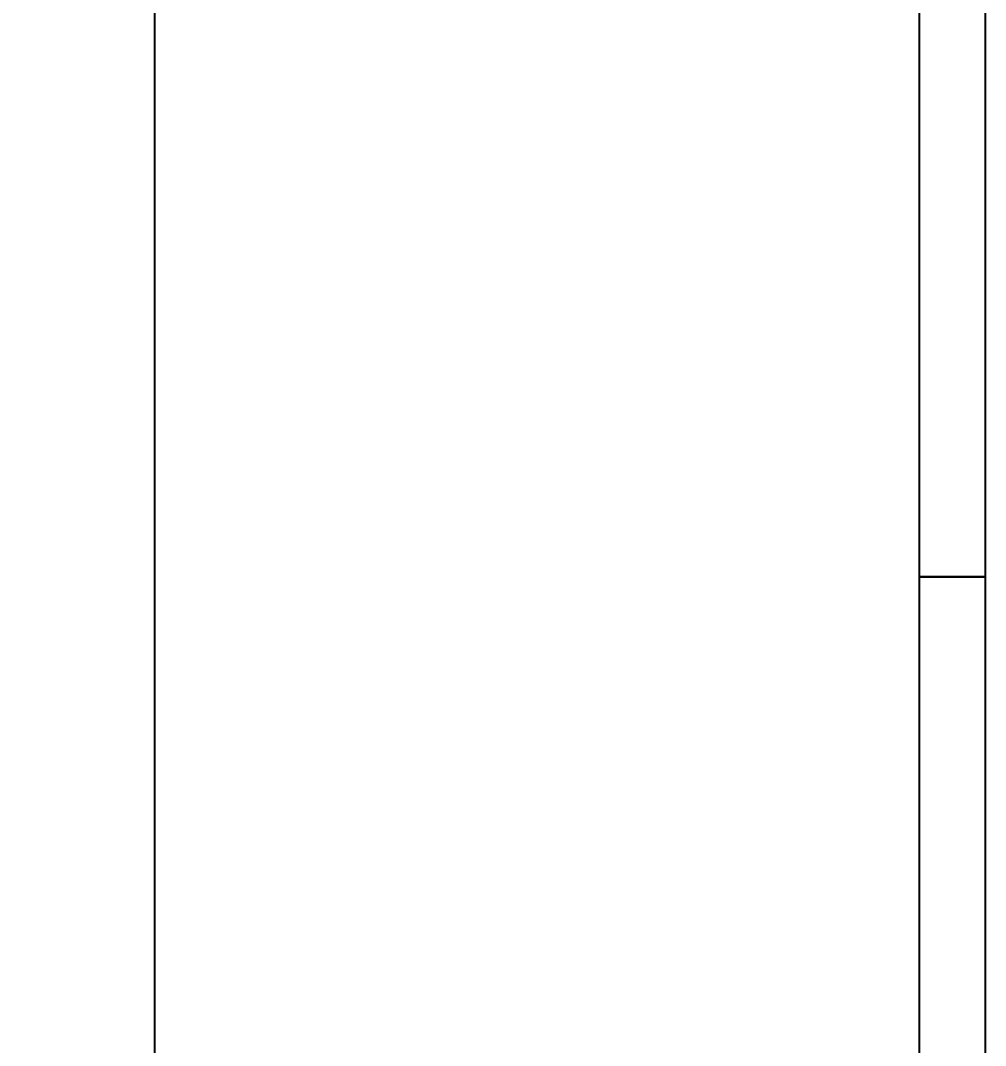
# Model space of a CAD drawing. Header units: centimetres. Extents: x -135 to 4159, y -1445 to 1077.
# Drawn here: x 2010.8 to 2156, y 122.8 to 277 of the extents above; entities that cross this region are included whole.
import ezdxf

# ---------------------------------------------------------------- set-up
doc = ezdxf.new("R2010")
doc.units = ezdxf.units.CM
doc.layers.add('MONTAJ_STANDART', color=7, linetype='Continuous')
doc.layers.add('OLCULER', color=7, linetype='Continuous')
doc.styles.add('PORTMAN', font='DejaVuSans.ttf')
doc.dimstyles.new('PORTMAN', dxfattribs={"dimtxt": 14, "dimasz": 9, "dimexe": 6, "dimexo": 5, "dimgap": 4, "dimtad": 1, "dimtxsty": 'PORTMAN', "dimblk": 'ARCHTICK', "dimcen": 2.5, "dimazin": 3, "dimtfac": 0.5, "dimtmove": 2, "dimatfit": 3})

# ---------------------------------------------------------------- blocks, each defined once
blk = doc.blocks.new('BOM_D01_1255p0_DIS_DOLU')
blk.add_lwpolyline([(0, 0), (10, 0), (10, 125.5), (0, 125.5)], close=True)
blk = doc.blocks.new('MNT_BOM_D01_1255p0_DIS_DOLU')
blk.add_blockref('BOM_D01_1255p0_DIS_DOLU', (0, 0))
blk = doc.blocks.new('_ARCHTICK')
at = {"color": 0, "linetype": 'BYBLOCK', "const_width": 0.15}
blk.add_lwpolyline([(-0.5, -0.5), (0.5, 0.5)], dxfattribs=at)

msp = doc.modelspace()

# ---------------------------------------------------------------- block references
at = {"layer": 'MONTAJ_STANDART'}
for p in [(2146, 193.25), (2146, 67.75)]:
    msp.add_blockref('MNT_BOM_D01_1255p0_DIS_DOLU', p, dxfattribs=at)

# ---------------------------------------------------------------- dimensions: what is measured, and where the dimension line sits
at = {"layer": 'OLCULER'}
msp.add_linear_dim(base=(2031, 0), p1=(2146, 0), p2=(2146, 739.25), angle=90, dimstyle='PORTMAN', override={"dimtxt": 14, "dimasz": 9, "dimexe": 6, "dimexo": 5, "dimdec": 2, "dimzin": 8, "dimdsep": 44}, dxfattribs=at).render()

doc.saveas('drawing.dxf')
